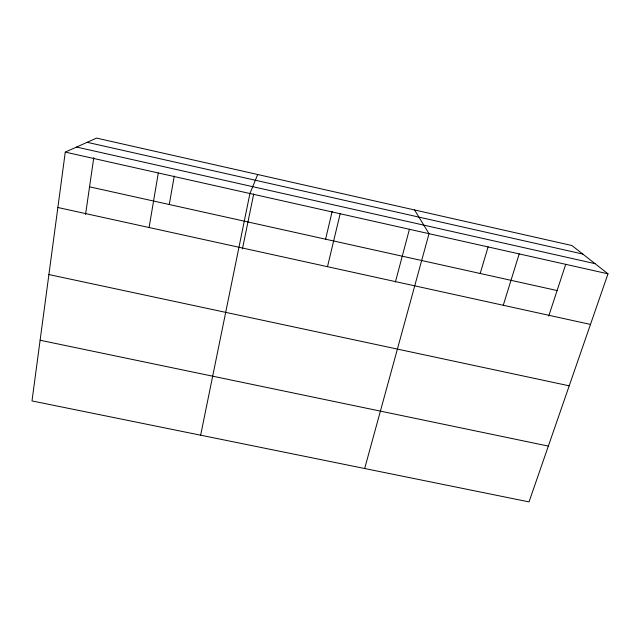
<?xml version="1.0" encoding="UTF-8"?>
<svg xmlns="http://www.w3.org/2000/svg" width="640" height="640" viewBox="0 0 640 640"><rect width="100%" height="100%" fill="white"/><g stroke="black" fill="none" stroke-linecap="round" stroke-linejoin="round"><path stroke-width="0.96" d="M65.272 152.104L32 400.936L529.024 501.896L608 273.816L571.92 245.528L96.584 138.104L65.272 152.104L608 273.816M85.552 214.52L93.776 157.592M149.096 227.52L158.304 172.968M169.28 204.52L174.256 176.056M200.648 435.192L249.92 193.512L257.696 174.512M242.416 248.952L253.72 193.888M325.608 239.2L332.144 211.472M327.496 266.688L340.152 213.744M395.392 281.992L409.432 229.232M364.672 468.512L429.024 233.68L414.568 209.968M480.192 273.488L488.112 246.872M503.264 305.28L519.2 253.896M548.696 316.112L565.744 264.288M40.112 340.248L548.352 446.096M48.896 274.552L569.216 385.824M57.864 207.496L590.48 324.424M89.552 186.832L557.104 290.552M87.168 142.312L582.816 254.064M76.568 147.056L595.032 263.648"/></g></svg>
